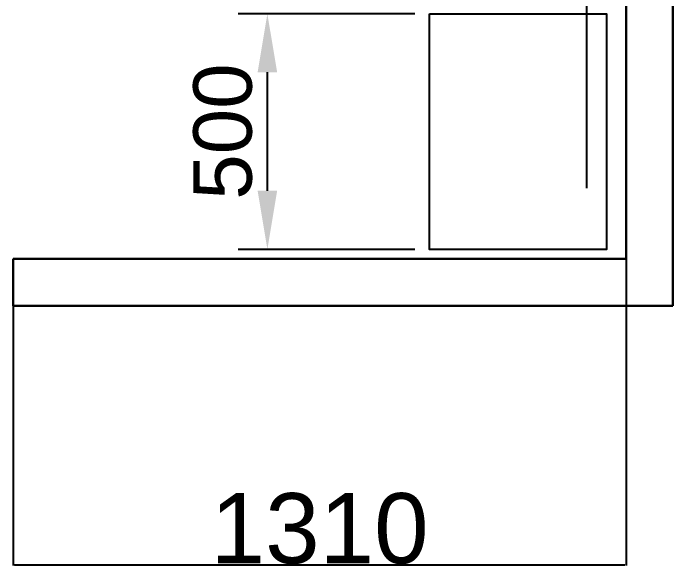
# Model space of a CAD drawing. Header units: millimetres. Extents: x 2068 to 9491, y 132 to 2935.
# Drawn here: x 3578 to 4988, y 132 to 1332 of the extents above; entities that cross this region are included whole.
import ezdxf

# ---------------------------------------------------------------- set-up
doc = ezdxf.new("R2010")
doc.units = ezdxf.units.MM
doc.styles.get("Standard").update_dxf_attribs({"font": 'arial.ttf'})
doc.dimstyles.new('ISO-25', dxfattribs={"dimtxt": 2.5, "dimasz": 2.5, "dimexe": 1.25, "dimexo": 0.625, "dimtad": 1, "dimtxsty": 'Standard', "dimcen": 2.5, "dimadec": 0, "dimazin": 0, "dimtfac": 1, "dimtmove": 0, "dimatfit": 3, "dimfxl": 1, "dimarcsym": 0})
doc.dimstyles.new('Копия ISO-25', dxfattribs={"dimtxt": 2.5, "dimasz": 2.5, "dimexe": 1.25, "dimexo": 0.625, "dimtad": 1, "dimtxsty": 'Standard', "dimcen": 2.5, "dimadec": 0, "dimazin": 0, "dimtfac": 1, "dimtmove": 0, "dimatfit": 3, "dimfxl": 1, "dimarcsym": 0})

# ---------------------------------------------------------------- blocks, each defined once
blk = doc.blocks.new('*D14')
at = {"color": 0, "lineweight": -2, "transparency": 16777216}
for p, q in [((3578.4, 806.2), (3578.4, 151.8)), ((4888.4, 806.2), (4888.4, 151.8)), ((3580.9, 153.1), (4885.9, 153.1))]:
    blk.add_line(p, q, dxfattribs=at)
at = {"color": 0, "transparency": 16777216}
for points in [[(3580.9, 153.5), (3580.9, 152.7), (3578.4, 153.1)], [(4885.9, 153.5), (4885.9, 152.7), (4888.4, 153.1)]]:
    blk.add_solid(points, dxfattribs=at)
at = {"layer": 'Defpoints', "color": 0, "transparency": 16777216}
for p in [(3578.4, 806.8), (4888.4, 806.8), (4888.4, 153.1)]:
    blk.add_point(p, dxfattribs=at)
at = {"color": 0, "transparency": 16777216, "insert": (4233.4, 230.3), "char_height": 150, "attachment_point": 5}
blk.add_mtext('1310', dxfattribs=at)
blk = doc.blocks.new('*D21')
at = {"color": 0, "lineweight": -2, "transparency": 16777216}
for p, q in [((4437.2, 1330.3), (4059.2, 1330.3)), ((4121.7, 952.1), (4121.7, 1205.3)), ((4437.2, 827.1), (4059.2, 827.1))]:
    blk.add_line(p, q, dxfattribs=at)
at = {"color": 0, "transparency": 16777216}
for points in [[(4100.9, 1205.3), (4142.6, 1205.3), (4121.7, 1330.3)], [(4100.9, 952.1), (4142.6, 952.1), (4121.7, 827.1)]]:
    blk.add_solid(points, dxfattribs=at)
at = {"layer": 'Defpoints', "color": 0, "transparency": 16777216}
for p in [(4121.7, 1330.3), (4468.5, 1330.3), (4468.5, 827.1)]:
    blk.add_point(p, dxfattribs=at)
at = {"color": 0, "transparency": 16777216, "insert": (4026.7, 1078.7), "char_height": 125, "attachment_point": 5, "rotation": 90}
blk.add_mtext('500', dxfattribs=at)

msp = doc.modelspace()

# ---------------------------------------------------------------- linework, layer by layer
at = {"lineweight": 30}
for p, q in [((4888.362, 2176.789), (4888.362, 806.789)), ((4988.362, 2176.789), (4988.362, 706.789)), ((3578.362, 806.789), (4888.362, 806.789)), ((3578.362, 806.789), (3578.362, 706.789)), ((3578.362, 706.789), (4988.362, 706.789))]:
    msp.add_line(p, q, dxfattribs=at)
at = {"color": 242, "true_color": 0xcd2027}
msp.add_line((4803.657, 2110.896), (4803.657, 957.922), dxfattribs=at)
msp.add_lwpolyline([(4468.478, 1330.283), (4846.828, 1330.283), (4846.828, 827.129), (4468.478, 827.129)], close=True)

# ---------------------------------------------------------------- dimensions: what is measured, and where the dimension line sits
dim = msp.add_linear_dim(base=(4121.74, 1330.283), p1=(4468.478, 827.129), p2=(4468.478, 1330.283), angle=90, text='500', dimstyle='Копия ISO-25')
dim.commit()
dim.dimension.update_dxf_attribs({"geometry": '*D21', "text_midpoint": (4026.668, 1078.706)})
dim = msp.add_linear_dim(base=(4888.362, 153.075), p1=(3578.362, 806.789), p2=(4888.362, 806.789), dimstyle='ISO-25', override={"dimtxt": 150})
dim.commit()
dim.dimension.update_dxf_attribs({"geometry": '*D14', "text_midpoint": (4233.362, 230.337)})

doc.saveas('drawing.dxf')
